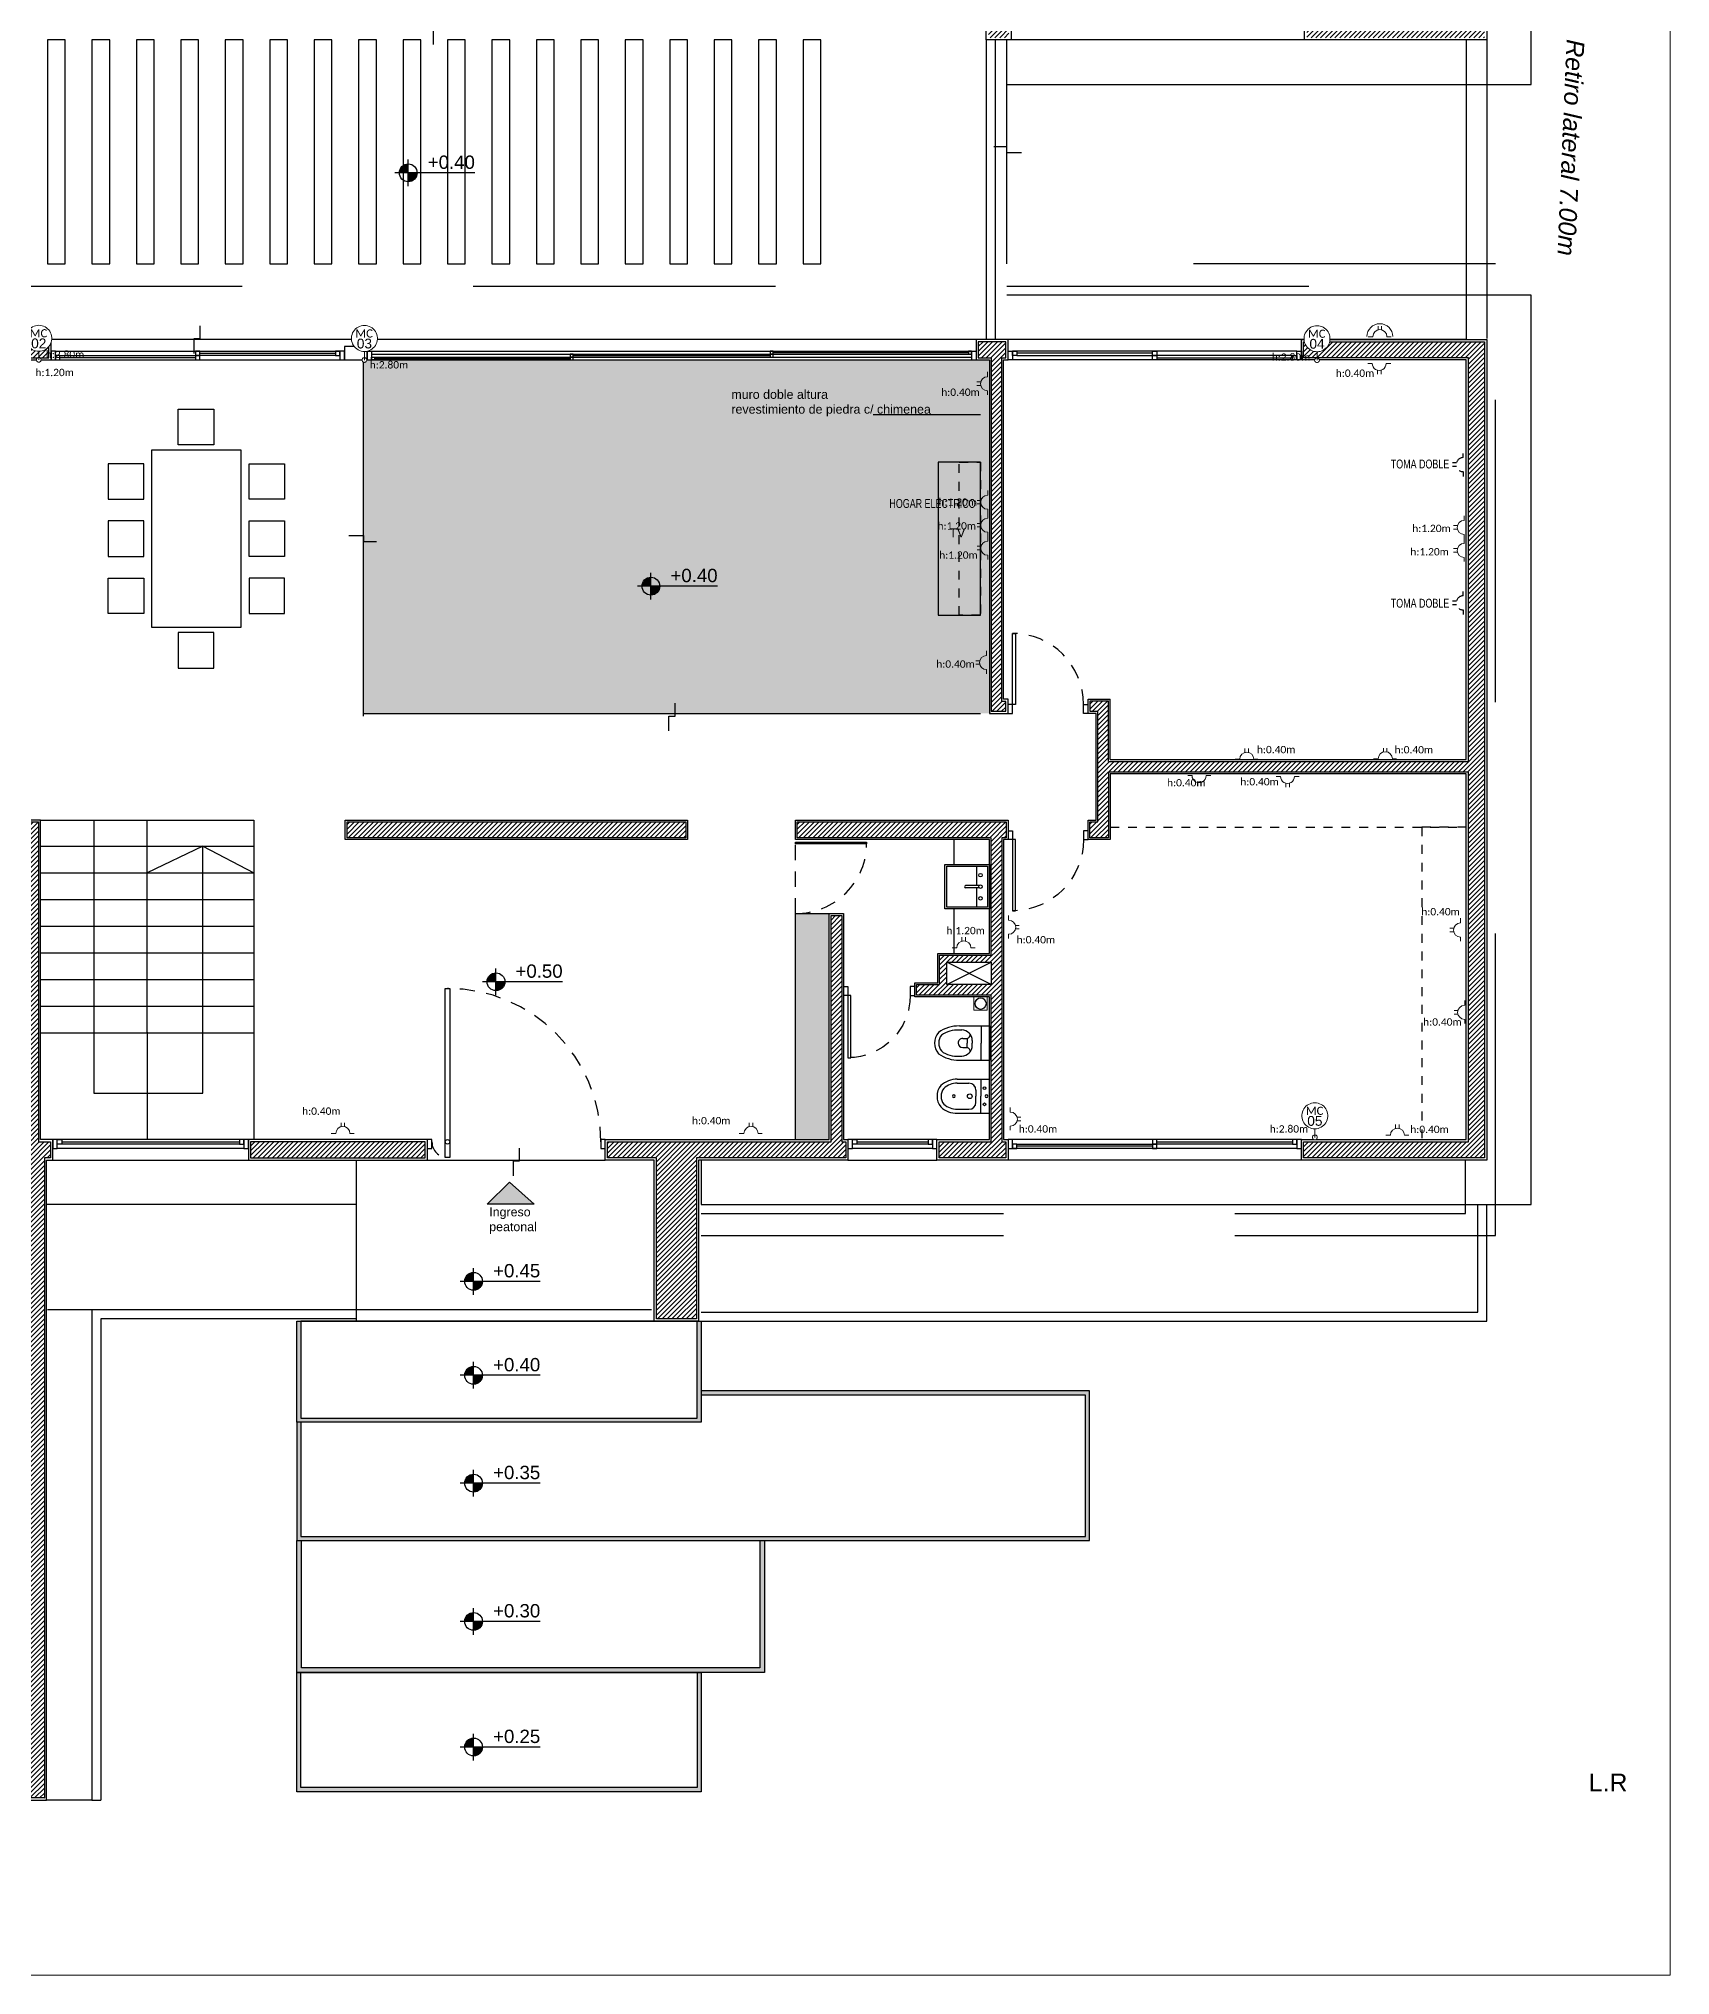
# Model space of a CAD drawing. Header units: millimetres. Extents: x 430 to 1353, y -204 to 152.
# Drawn here: x 439.33 to 457.69, y -9.76 to 12.03 of the extents above; entities that cross this region are included whole.
import ezdxf
from ezdxf.enums import TextEntityAlignment as Align

# ---------------------------------------------------------------- set-up
doc = ezdxf.new("R2010")
doc.units = ezdxf.units.MM
doc.linetypes.add('DASHED', pattern=[0.3, 0.17, -0.13])
doc.linetypes.add('HIDDENX3', pattern=[0.15, 0.1, -0.05])
doc.layers.get('0').update_dxf_attribs({"color": 250})
for name, color, linetype in [('A Eq. Fijo', 252, 'Continuous'), ('AN - Designacion Corte 1-50', 252, 'Continuous'), ('AN - Designacion Nivel 1-50', 252, 'Continuous'), ('AN - Texto 1-125', 252, 'Continuous'), ('AN - Texto 1-50', 252, 'Continuous'), ('AR - Carpinteria', 252, 'Continuous'), ('AR - Equipamiento Fijo', 252, 'Continuous'), ('AR - Ht', 252, 'Continuous'), ('AR - Proyeccion', 252, 'DASHED'), ('AR - Vista 05', 252, 'Continuous'), ('AR - Vista 1', 252, 'Continuous'), ('AR - Vista 2', 252, 'Continuous'), ('AR - Vista 3', 252, 'Continuous'), ('AR - Vista 4', 252, 'Continuous'), ('AR-VISTA-1', 252, 'Continuous'), ('AR_Vista 1', 252, 'Continuous'), ('ER-AA', 252, 'HIDDENX3'), ('H_SUELOS 2', 252, 'Continuous')]:
    doc.layers.add(name, color=color, linetype=linetype)
for name, color, linetype, lineweight in [('A-H6', 252, 'Continuous', 0), ('ND-Cotas', 252, 'Continuous', 9), ('ND-GLOBAL_Notas', 252, 'Continuous', 9), ('ND-TUE_Boca', 5, 'Continuous', 9), ('ND-TUG_Boca', 160, 'Continuous', 9), ('vista', 252, 'Continuous', 15)]:
    doc.layers.add(name, color=color, linetype=linetype, lineweight=lineweight)
doc.styles.add('50-TXT', font='GOTHIC.TTF', dxfattribs={"width": 0.75, "height": 0.1})
doc.styles.add('IMPLANTACION', font='arial.ttf', dxfattribs={"height": 0.3})
doc.styles.add('MtXpl_Calibri', font='calibri.ttf')
doc.styles.get("Standard").update_dxf_attribs({"font": 'arial.ttf'})
doc.styles.add('Texto 1 50', font='arial.ttf', dxfattribs={"height": 0.1})
doc.styles.add('Texto Simbolos 1 50', font='arial.ttf', dxfattribs={"height": 0.15})

# ---------------------------------------------------------------- blocks, each defined once
blk = doc.blocks.new('Extracttor_de_aire')
for p, q in [((0, 0), (0, 0.15)), ((0, 0.15), (0.15, 0.15)), ((0.15, 0), (0, 0)), ((0.15, 0), (0.15, 0.15))]:
    blk.add_line(p, q)
for radius in [0.0649, 0.0607]:
    blk.add_circle((0.075, 0.075), radius)
blk = doc.blocks.new('Motor_cortinero')
blk.add_wipeout([(689.072, 30.448), (689.047, 30.446), (689.023, 30.442), (689, 30.434), (688.977, 30.424), (688.956, 30.41), (688.937, 30.395), (688.921, 30.377), (688.906, 30.357), (688.894, 30.335), (688.885, 30.312), (688.879, 30.288), (688.876, 30.264), (688.876, 30.239), (688.879, 30.215), (688.885, 30.191), (688.894, 30.168), (688.906, 30.146), (688.921, 30.126), (688.937, 30.108), (688.956, 30.093), (688.977, 30.079), (689, 30.069), (689.023, 30.061), (689.047, 30.057), (689.072, 30.055), (689.097, 30.057), (689.121, 30.061), (689.144, 30.069), (689.167, 30.079), (689.187, 30.093), (689.206, 30.108), (689.223, 30.126), (689.238, 30.146), (689.25, 30.168), (689.259, 30.191), (689.265, 30.215), (689.268, 30.239), (689.268, 30.264), (689.265, 30.288), (689.259, 30.312), (689.25, 30.335), (689.238, 30.357), (689.223, 30.377), (689.206, 30.395), (689.187, 30.41), (689.167, 30.424), (689.144, 30.434), (689.121, 30.442), (689.097, 30.446)])
at = {"style": 'MtXpl_Calibri'}
blk.add_text('MC', height=0.1226, rotation=0.0046, dxfattribs=at).set_placement((688.935, 30.266))
blk.add_wipeout([(689.072, 29.962), (689.063, 29.961), (689.055, 29.958), (689.048, 29.953), (689.042, 29.947), (689.038, 29.939), (689.036, 29.931), (689.036, 29.922), (689.038, 29.914), (689.042, 29.906), (689.048, 29.899), (689.055, 29.895), (689.063, 29.891), (689.072, 29.89), (689.081, 29.891), (689.089, 29.895), (689.096, 29.899), (689.101, 29.906), (689.105, 29.914), (689.108, 29.922), (689.108, 29.931), (689.105, 29.939), (689.101, 29.947), (689.096, 29.953), (689.089, 29.958), (689.081, 29.961)])
h = blk.add_hatch()
h.set_pattern_fill('ANGLE', color=256)
h.set_pattern_definition([(0, (0, -0.042), (0, 6.985), [5.08, -1.905]), (90, (0, -0.042), (-6.985, 4e-16), [5.08, -1.905])])
h.paths.add_polyline_path([(689.036, 29.926, 1), (689.108, 29.926, 1)])
blk.add_line((689.072, 30.055), (689.072, 29.926))
for points in [[(689.072, 30.448), (689.047, 30.446), (689.023, 30.442), (689, 30.434), (688.977, 30.424), (688.956, 30.41), (688.937, 30.395), (688.921, 30.377), (688.906, 30.357), (688.894, 30.335), (688.885, 30.312), (688.879, 30.288), (688.876, 30.264), (688.876, 30.239), (688.879, 30.215), (688.885, 30.191), (688.894, 30.168), (688.906, 30.146), (688.921, 30.126), (688.937, 30.108), (688.956, 30.093), (688.977, 30.079), (689, 30.069), (689.023, 30.061), (689.047, 30.057), (689.072, 30.055), (689.097, 30.057), (689.121, 30.061), (689.144, 30.069), (689.167, 30.079), (689.187, 30.093), (689.206, 30.108), (689.223, 30.126), (689.238, 30.146), (689.25, 30.168), (689.259, 30.191), (689.265, 30.215), (689.268, 30.239), (689.268, 30.264), (689.265, 30.288), (689.259, 30.312), (689.25, 30.335), (689.238, 30.357), (689.223, 30.377), (689.206, 30.395), (689.187, 30.41), (689.167, 30.424), (689.144, 30.434), (689.121, 30.442), (689.097, 30.446)], [(689.072, 29.962), (689.063, 29.961), (689.055, 29.958), (689.048, 29.953), (689.042, 29.947), (689.038, 29.939), (689.036, 29.931), (689.036, 29.922), (689.038, 29.914), (689.042, 29.906), (689.048, 29.899), (689.055, 29.895), (689.063, 29.891), (689.072, 29.89), (689.081, 29.891), (689.089, 29.895), (689.096, 29.899), (689.101, 29.906), (689.105, 29.914), (689.108, 29.922), (689.108, 29.931), (689.105, 29.939), (689.101, 29.947), (689.096, 29.953), (689.089, 29.958), (689.081, 29.961)]]:
    blk.add_lwpolyline(points, close=True)
blk = doc.blocks.new('Motor cortinero numerado')
at = {"xscale": 0.744428715064112, "yscale": 0.744428715064112, "zscale": 0.744428715064112}
blk.add_blockref('Motor_cortinero', (-512.965, -22.278), dxfattribs=at)
at = {"style": 'IMPLANTACION'}
blk.add_attdef('NU', text='', height=0.11, dxfattribs=at).set_placement((0, 0.185), align=Align.MIDDLE)
blk = doc.blocks.new('Toma_doble')
for p, q in [((-0.079, 0.03), (-0.132, 0.03)), ((-0.021, 0.107), (-0.021, 0.15)), ((0.019, 0.107), (0.019, 0.15)), ((0.079, 0.03), (0.126, 0.03))]:
    blk.add_line(p, q)
blk.add_arc((0, 0.03), 0.0794, 360, 180)
blk = doc.blocks.new('Designacion Nivel Planta 1 50')
h = blk.add_hatch(color=256)
h.dxf.hatch_style = 1
h.paths.add_polyline_path([(0, 0.1, 0.414214), (-0.1, 0), (0, 0)])
h.paths.add_polyline_path([(0.1, 0), (0, 0), (0, -0.1, 0.414214)])
for p, q in [((0.75, 0), (-0.15, 0)), ((0, -0.15), (0, 0.15))]:
    blk.add_line(p, q)
blk.add_circle((0, 0), 0.1)
at = {"style": 'Texto Simbolos 1 50'}
blk.add_attdef('NIVEL', text='', height=0.15, dxfattribs=at).set_placement((0.75, 0), align=Align.BOTTOM_RIGHT)
blk = doc.blocks.new('INOD3-VS')
for p, q in [((-0.19, 0), (0.19, 0)), ((-0.19, -0.334), (-0.19, 0)), ((0.19, -0.334), (0.19, 0)), ((-0.19, -0.09), (0, -0.09)), ((-0.028, -0.19), (0, -0.19)), ((0.19, -0.09), (0, -0.09)), ((0.028, -0.19), (0, -0.19)), ((-0.145, -0.334), (-0.145, -0.307)), ((-0.05, -0.297), (-0.05, -0.247)), ((-0.05, -0.247), (0, -0.247)), ((0.05, -0.247), (0, -0.247)), ((0.05, -0.297), (0.05, -0.247)), ((0.145, -0.334), (0.145, -0.307))]:
    blk.add_line(p, q)
for centre, radius, start, end in [((-0.028, -0.307), 0.117, 90, 180), ((-0.095, -0.259), 0.0464, 14.8851, 92.9268), ((0.028, -0.307), 0.117, 0, 90), ((0.095, -0.259), 0.0464, 87.0732, 165.1149), ((0.195, -0.344), 0.385, 178.5208, 215.4085), ((0.198, -0.345), 0.343, 178.2465, 213.5506), ((0, -0.297), 0.05, 180, 270), ((0, -0.297), 0.05, 270, 0), ((-0.127, -0.365), 0.274, 321.8101, 6.3928), ((-0.192, -0.345), 0.383, 324.4734, 1.5973), ((0, -0.419), 0.19, 231.2469, 270), ((0, -0.419), 0.145, 232.619, 270), ((0, -0.419), 0.145, 270, 307.381), ((0, -0.419), 0.19, 270, 308.7531)]:
    blk.add_arc(centre, radius, start, end)
blk = doc.blocks.new('BIDE2-VS')
for p, q in [((-0.19, 0), (0.19, 0)), ((-0.19, -0.354), (-0.19, 0)), ((0.19, -0.354), (0.19, 0)), ((-0.19, -0.09), (0, -0.09)), ((-0.067, -0.146), (0, -0.146)), ((0.19, -0.09), (0, -0.09)), ((0.067, -0.146), (0, -0.146)), ((-0.145, -0.354), (-0.145, -0.224)), ((-0.145, -0.354), (-0.145, -0.327)), ((0.145, -0.354), (0.145, -0.224))]:
    blk.add_line(p, q)
for centre, radius in [((-0.09, -0.052), 0.015), ((0, -0.215), 0.026), ((0.09, -0.052), 0.015)]:
    blk.add_circle(centre, radius)
for centre, radius, start, end in [((-0.067, -0.224), 0.0781, 90, 180), ((0, -0.03), 0.015, 90, 270), ((0, -0.03), 0.015, 270, 90), ((0.067, -0.224), 0.0781, 0, 90), ((0.084, -0.354), 0.274, 180, 222.2256), ((0.084, -0.354), 0.229, 180, 221.3159), ((0, -0.393), 0.015, 90, 270), ((0, -0.393), 0.015, 270, 90), ((-0.084, -0.354), 0.229, 318.6841, 0), ((-0.084, -0.354), 0.274, 317.7744, 0), ((0, -0.39), 0.19, 231.2469, 270), ((0, -0.39), 0.145, 232.619, 270), ((0, -0.39), 0.145, 270, 307.381), ((0, -0.39), 0.19, 270, 308.7531)]:
    blk.add_arc(centre, radius, start, end)
blk = doc.blocks.new('*U491')
blk.add_lwpolyline([(0.05, 0.1), (0.05, 0.9), (0.083, 0.9), (0.083, 0.1)], close=True)
for points in [[(0, 0), (0.05, 0), (0.05, 0.1), (0, 0.1)], [(0.9, 0), (0.85, 0), (0.85, 0.1), (0.9, 0.1)]]:
    blk.add_lwpolyline(points)
at = {"color": 8, "linetype": 'DASHED'}
blk.add_arc((0.05, 0.1), 0.8, 360, 90, dxfattribs=at)
blk = doc.blocks.new('*U492')
blk.add_lwpolyline([(0.05, 0.1), (0.05, 0.8), (0.083, 0.8), (0.083, 0.1)], close=True)
for points in [[(0, 0), (0.05, 0), (0.05, 0.1), (0, 0.1)], [(0.8, 0), (0.75, 0), (0.75, 0.1), (0.8, 0.1)]]:
    blk.add_lwpolyline(points)
at = {"color": 8, "linetype": 'DASHED'}
blk.add_arc((0.05, 0.1), 0.7, 360, 90, dxfattribs=at)
blk = doc.blocks.new('*U61')
at = {"layer": 'AR - Carpinteria'}
for p, q in [((0.05, 0.1), (0, 0.1)), ((0, 0), (0.05, 0)), ((0.05, 0), (0.05, 0.1)), ((1.95, 0.1), (1.95, 0)), ((2, 0.1), (1.95, 0.1)), ((1.95, 0), (2, 0))]:
    blk.add_line(p, q, dxfattribs=at)
blk.add_lwpolyline([(0.2, -0.1), (0.2, 1.8), (0.25, 1.8), (0.25, -0.1)], close=True, dxfattribs=at)
blk.add_circle((0.225, 0.075), 0.025, dxfattribs=at)
at = {"layer": 'AR - Carpinteria', "color": 252, "linetype": 'DASHED'}
for radius, start, end in [(1.726, 0, 90), (0.175, 180, 270)]:
    blk.add_arc((0.225, 0.075), radius, start, end, dxfattribs=at)
blk = doc.blocks.new('*U494')
at = {"color": 8}
for p, q in [((1.625, 0.025), (0.1, 0.025)), ((1.675, 0.075), (3.2, 0.075))]:
    blk.add_line(p, q, dxfattribs=at)
at = {"layer": 'AR - Carpinteria'}
for p, q in [((0.05, 0.1), (3.25, 0.1)), ((0.05, 0), (3.25, 0)), ((0.1, 0.05), (1.625, 0.05)), ((3.2, 0.05), (1.675, 0.05))]:
    blk.add_line(p, q, dxfattribs=at)
for points in [[(0, 0), (0.05, 0), (0.05, 0.1), (0, 0.1)], [(0.05, 0), (0.1, 0), (0.1, 0.05), (0.05, 0.05)], [(1.675, 0.1), (1.625, 0.1), (1.625, 0.05), (1.675, 0.05)], [(1.625, 0), (1.675, 0), (1.675, 0.05), (1.625, 0.05)], [(3.25, 0.1), (3.2, 0.1), (3.2, 0.05), (3.25, 0.05)], [(3.25, 0), (3.3, 0), (3.3, 0.1), (3.25, 0.1)]]:
    blk.add_lwpolyline(points, close=True, dxfattribs=at)
blk = doc.blocks.new('*U98')
for p, q in [((0, 0.1), (6.85, 0.1)), ((0, 0.1), (0, 0)), ((0, 0), (6.85, 0)), ((0.05, 0.1), (0.05, 0)), ((0.05, 0.067), (6.8, 0.067)), ((0.05, 0.033), (6.8, 0.033)), ((6.8, 0.1), (6.8, 0)), ((6.85, 0.1), (6.85, 0))]:
    blk.add_line(p, q)
at = {"color": 8}
for p, q in [((0.083, 0.017), (2.283, 0.017)), ((2.317, 0.05), (4.533, 0.05)), ((4.567, 0.083), (6.767, 0.083))]:
    blk.add_line(p, q, dxfattribs=at)
for points in [[(0.083, 0), (0.05, 0), (0.05, 0.033), (0.083, 0.033)], [(2.283, 0.033), (2.317, 0.033), (2.317, 0.067), (2.283, 0.067)], [(2.283, 0), (2.317, 0), (2.317, 0.033), (2.283, 0.033)], [(4.533, 0.067), (4.567, 0.067), (4.567, 0.1), (4.533, 0.1)], [(4.533, 0.033), (4.567, 0.033), (4.567, 0.067), (4.533, 0.067)], [(6.767, 0.067), (6.8, 0.067), (6.8, 0.1), (6.767, 0.1)]]:
    blk.add_lwpolyline(points, close=True)
blk = doc.blocks.new('*U294')
at = {"color": 8}
blk.add_line((2.1, 0.025), (0.1, 0.025), dxfattribs=at)
at = {"layer": 'AR - Carpinteria'}
for p, q in [((0.05, 0.1), (2.15, 0.1)), ((0.05, 0), (2.15, 0)), ((0.1, 0.05), (2.1, 0.05))]:
    blk.add_line(p, q, dxfattribs=at)
for points in [[(0, 0), (0.05, 0), (0.05, 0.1), (0, 0.1)], [(0.05, 0), (0.1, 0), (0.1, 0.05), (0.05, 0.05)], [(2.15, 0), (2.1, 0), (2.1, 0.05), (2.15, 0.05)], [(2.15, 0), (2.2, 0), (2.2, 0.1), (2.15, 0.1)]]:
    blk.add_lwpolyline(points, close=True, dxfattribs=at)
blk = doc.blocks.new('*U496')
at = {"color": 8}
blk.add_line((0.9, 0.025), (0.1, 0.025), dxfattribs=at)
at = {"layer": 'AR - Carpinteria'}
for p, q in [((0.05, 0.1), (0.95, 0.1)), ((0.05, 0), (0.95, 0)), ((0.1, 0.05), (0.9, 0.05))]:
    blk.add_line(p, q, dxfattribs=at)
for points in [[(0, 0), (0.05, 0), (0.05, 0.1), (0, 0.1)], [(0.05, 0), (0.1, 0), (0.1, 0.05), (0.05, 0.05)], [(0.95, 0), (0.9, 0), (0.9, 0.05), (0.95, 0.05)], [(0.95, 0), (1, 0), (1, 0.1), (0.95, 0.1)]]:
    blk.add_lwpolyline(points, close=True, dxfattribs=at)
blk = doc.blocks.new('PLANTA BAJA')
at = {"layer": 'AR - Ht', "true_color": 0x383838, "transparency": 33554610}
h = blk.add_hatch(dxfattribs=at)
h.set_pattern_fill('ANSI31', color=250, scale=0.012)
h.set_pattern_definition([(45, (-605.2518, -51.777135), (-0.0269407684, 0.0269407684), [])])
h.paths.add_polyline_path([(23.605, 24.735), (23.425, 24.735), (23.425, 24.69), (22.52, 24.69), (22.52, 24.63), (22.759, 24.63), (22.759, 24.58), (22.52, 24.58), (22.52, 24.52), (23.425, 24.52), (23.425, 24.45), (23.605, 24.45)])
h.paths.add_polyline_path([(18.205, 30.805), (18.025, 30.805), (18.025, 30.625), (18.205, 30.625)])
h.paths.add_polyline_path([(0.205, 16.225), (1.215, 16.225), (1.215, 16.405), (0.025, 16.405), (0.025, 10.52), (0.205, 10.52), (0.205, 11.89), (0.205, 13.002), (1.197, 13.002), (1.197, 13.068), (0.517, 13.068), (0.517, 13.118), (1.197, 13.118), (1.197, 13.182), (0.205, 13.182), (0.205, 14.957), (0.82, 14.957), (0.82, 15.077), (0.205, 15.077)])
h.paths.add_polyline_path([(4.45, 16.405), (2.165, 16.405), (2.165, 16.225), (3.625, 16.225), (3.625, 13.182), (2.638, 13.182), (2.638, 13.118), (3.318, 13.118), (3.318, 13.068), (2.638, 13.068), (2.638, 13.002), (3.625, 13.002), (3.625, 12.015), (3.805, 12.015), (3.805, 16.225), (4.45, 16.225)])
h.paths.add_polyline_path([(7.455, 16.405), (5.5, 16.405), (5.5, 16.225), (7.455, 16.225)])
h.paths.add_polyline_path([(7.34, 11.005), (3.805, 11.005), (3.805, 11.075), (3.625, 11.075), (3.625, 10.825), (4.155, 10.825), (4.155, 8.47), (3.625, 8.47), (3.625, 8.35), (4.275, 8.35), (4.275, 10.825), (7.22, 10.825), (7.22, 7.405), (7.225, 7.405), (7.225, 0.025), (7.405, 0.025), (7.405, 7.225), (7.475, 7.225), (7.475, 7.405), (7.34, 7.405)])
h.paths.add_polyline_path([(3.805, 7.405), (2.615, 7.405), (2.615, 7.815), (2.495, 7.815), (2.495, 7.405), (0.205, 7.405), (0.205, 7.96), (0.025, 7.96), (0.025, 0.025), (0.205, 0.025), (0.205, 7.225), (3.805, 7.225)])
h.paths.add_polyline_path([(11.69, 7.405), (9.89, 7.405), (9.725, 7.405), (9.725, 7.225), (11.69, 7.225)])
h.paths.add_polyline_path([(14.62, 11.005), (10.81, 11.005), (10.81, 10.825), (14.62, 10.825)])
h.paths.add_polyline_path([(18.225, 11.005), (15.875, 11.005), (15.875, 10.825), (18.055, 10.825), (18.055, 9.505), (17.475, 9.505), (17.475, 9.175), (17.215, 9.175), (17.215, 9.055), (18.055, 9.055), (18.055, 7.405), (17.47, 7.405), (17.47, 7.225), (18.035, 7.225), (18.195, 7.225), (18.22, 7.225), (18.22, 7.405), (18.175, 7.405), (18.175, 10.825), (18.225, 10.825)])
h.paths.add_polyline_path([(18.055, 9.425), (18.055, 9.175), (17.555, 9.175), (17.555, 9.425)], flags=16)
h.paths.add_polyline_path([(16.42, 7.405), (16.375, 7.405), (16.375, 9.95), (16.255, 9.95), (16.255, 7.405), (13.74, 7.405), (13.74, 7.225), (14.29, 7.225), (14.29, 5.415), (14.74, 5.415), (14.74, 7.225), (16.395, 7.225), (16.42, 7.225)])
h.paths.add_polyline_path([(23.605, 16.405), (21.57, 16.405), (21.57, 16.225), (23.425, 16.225), (23.425, 11.685), (19.375, 11.685), (19.375, 12.365), (19.255, 12.365), (19.17, 12.365), (19.17, 12.245), (19.255, 12.245), (19.255, 11.005), (19.165, 11.005), (19.165, 10.825), (19.375, 10.825), (19.375, 11.565), (23.425, 11.565), (23.425, 7.405), (21.57, 7.405), (21.57, 7.225), (23.605, 7.225)])
h.paths.add_polyline_path([(18.22, 16.405), (17.91, 16.405), (17.91, 16.225), (18.055, 16.225), (18.055, 12.25), (18.22, 12.25), (18.22, 12.36), (18.175, 12.36), (18.175, 16.225), (18.22, 16.225)])
h.paths.add_polyline_path([(21.77, 23.57), (20.762, 23.57), (20.762, 23.535), (21.362, 23.535), (21.362, 23.435), (20.762, 23.435), (20.762, 23.4), (21.66, 23.4), (21.66, 23.165), (21.77, 23.165)])
h.paths.add_polyline_path([(18.918, 23.535), (19.512, 23.535), (19.512, 23.57), (18.215, 23.57), (18.215, 23.615), (18.025, 23.615), (18.025, 19.825), (18.23, 19.825), (18.255, 19.825), (18.255, 20.005), (18.205, 20.005), (18.205, 23.4), (19.512, 23.4), (19.512, 23.435), (18.918, 23.435)])
h.paths.add_polyline_path([(23.605, 30.805), (23.355, 30.805), (23.355, 30.625), (23.425, 30.625), (23.425, 26.15), (21.66, 26.15), (21.66, 24.52), (21.77, 24.52), (21.77, 26.04), (23.425, 26.04), (23.425, 25.785), (23.605, 25.785)])
h.paths.add_polyline_path([(3.825, 20.005), (2.375, 20.005), (2.375, 20.055), (2.265, 20.055), (2.265, 20.005), (0.205, 20.005), (0.205, 20.055), (0.025, 20.055), (0.025, 19.825), (3.825, 19.825)])
h.paths.add_polyline_path([(5.605, 23.61), (5.425, 23.61), (5.425, 20.005), (5.375, 20.005), (5.375, 19.825), (5.4, 19.825), (5.605, 19.825)])
h.paths.add_polyline_path([(5.605, 30.805), (5.425, 30.805), (5.425, 30.625), (5.605, 30.625)])
h.paths.add_polyline_path([(0.21, 21.41), (0.21, 21.66), (0.36, 21.66), (0.36, 21.41)], flags=16)
h.paths.add_polyline_path([(0.435, 21.66), (2.265, 21.66), (2.265, 20.905), (2.375, 20.905), (2.375, 21.66), (4.055, 21.66), (4.055, 20.96), (4.165, 20.96), (4.165, 21.635), (4.165, 22.685), (4.015, 22.685), (4.015, 21.77), (1.965, 21.77), (1.965, 22.685), (1.815, 22.685), (1.815, 21.77), (0.42, 21.77), (0.205, 21.77), (0.205, 30.625), (0.275, 30.625), (0.275, 30.805), (0.23, 30.805), (0.025, 30.805), (0.025, 21.085), (0.205, 21.085), (0.205, 21.335), (0.435, 21.335)])
h.paths.add_polyline_path([(1.995, 8.74), (1.995, 9.055), (2.445, 9.055), (2.445, 8.74)], flags=16)
h.paths.add_polyline_path([(2.615, 9.035), (2.615, 9.175), (0.205, 9.175), (0.205, 9.47), (0.025, 9.47), (0.025, 9.035), (0.025, 9.01), (0.205, 9.01), (0.205, 9.055), (1.915, 9.055), (1.915, 8.66), (2.615, 8.66)])
h.paths.add_polyline_path([(23.425, 21.935), (23.17, 21.935), (23.17, 22.09), (23.425, 22.09)], flags=16)
h.paths.add_polyline_path([(23.605, 23.4), (23.425, 23.4), (23.425, 23.335), (22.62, 23.335), (22.62, 23.275), (22.859, 23.275), (22.859, 23.225), (22.62, 23.225), (22.62, 23.165), (23.425, 23.165), (23.425, 22.165), (23.095, 22.165), (23.095, 21.935), (21.795, 21.935), (21.66, 21.935), (21.66, 21.865), (21.795, 21.865), (23.425, 21.865), (23.425, 20.005), (21.77, 20.005), (21.77, 21.115), (21.66, 21.115), (21.66, 20.005), (21.605, 20.005), (21.605, 19.825), (21.64, 19.825), (23.605, 19.825)])
at = {"layer": 'AR - Ht', "transparency": 33554559}
h = blk.add_hatch(color=254, dxfattribs=at)
h.dxf.hatch_style = 1
h.paths.add_polyline_path([(10.995, 12.225), (17.935, 12.225), (17.935, 16.2), (10.995, 16.2)])
at = {"layer": 'AR - Ht', "transparency": 33554511}
h = blk.add_hatch(color=12, dxfattribs=at)
h.dxf.hatch_style = 1
h.paths.add_polyline_path([(18.055, 15.97), (18.055, 16.2), (17.935, 16.2), (17.935, 15.97), (17.935, 12.225), (18.055, 12.225)])
at = {"layer": 'H_SUELOS 2', "transparency": 33554585}
h = blk.add_hatch(color=9, dxfattribs=at)
h.dxf.hatch_style = 1
h.paths.add_polyline_path([(14.795, 1.436), (14.75, 1.436), (14.75, 0.141), (10.291, 0.141), (10.291, 1.436), (10.246, 1.436), (10.246, 0.095), (14.795, 0.095)])
h.paths.add_polyline_path([(15.505, 2.92), (15.454, 2.92), (15.454, 1.487), (10.296, 1.487), (10.296, 2.92), (10.246, 2.92), (10.246, 1.436), (15.505, 1.436)])
h.paths.add_polyline_path([(19.163, 4.603), (14.795, 4.603), (14.795, 4.557), (19.117, 4.557), (19.117, 2.965), (10.291, 2.965), (10.291, 4.253), (10.246, 4.253), (10.246, 2.92), (10.296, 2.92), (15.454, 2.92), (15.505, 2.92), (19.163, 2.92)])
h.paths.add_polyline_path([(14.795, 5.39), (14.75, 5.39), (14.75, 4.298), (10.291, 4.298), (10.291, 5.39), (10.246, 5.39), (10.246, 4.253), (14.795, 4.253)])
at = {"layer": 'A Eq. Fijo', "ltscale": 0.5}
blk.add_lwpolyline([(17.935, 15.05), (17.458, 15.05), (17.458, 13.33), (17.935, 13.33)], close=True, dxfattribs=at)
at = {"layer": 'AN - Designacion Corte 1-50'}
blk.add_lwpolyline([(18.398, 18.531), (18.23, 18.531), (18.23, 18.599), (18.087, 18.599)], dxfattribs=at)
at = {"layer": 'AR - Carpinteria'}
for p, q in [((21.58, 19.8), (18.28, 19.8)), ((17.895, 16.43), (7.485, 16.43)), ((21.545, 16.43), (18.24, 16.43)), ((22.99, 16.43), (19.525, 16.43)), ((18.055, 9.175), (17.555, 9.425)), ((17.555, 9.175), (18.055, 9.425)), ((7.5, 7.2), (9.7, 7.2)), ((11.715, 7.2), (13.715, 7.2)), ((16.445, 7.2), (17.445, 7.2)), ((21.545, 7.2), (18.245, 7.2))]:
    blk.add_line(p, q, dxfattribs=at)
blk.add_lwpolyline([(10.78, 16.2), (11.035, 16.2), (11.035, 16.35), (10.78, 16.35)], close=True, dxfattribs=at)
at = {"layer": 'AR - Proyeccion', "color": 8}
blk.add_line((15.855, 9.975), (15.855, 10.775), dxfattribs=at)
at = {"layer": 'AR - Proyeccion', "ltscale": 20}
blk.add_line((14.235, 5.515), (7.44, 5.515), dxfattribs=at)
for points in [[(7.44, 19.8), (7.44, 17.28), (7.64, 17.28), (7.64, 19.8), (7.44, 19.8)], [(7.94, 19.8), (7.94, 17.28), (8.14, 17.28), (8.14, 19.8), (7.94, 19.8)], [(8.44, 19.8), (8.44, 17.28), (8.64, 17.28), (8.64, 19.8), (8.44, 19.8)], [(8.94, 19.8), (8.94, 17.28), (9.14, 17.28), (9.14, 19.8), (8.94, 19.8)], [(9.44, 19.8), (9.44, 17.28), (9.64, 17.28), (9.64, 19.8), (9.44, 19.8)], [(9.94, 19.8), (9.94, 17.28), (10.14, 17.28), (10.14, 19.8), (9.94, 19.8)], [(10.44, 19.8), (10.44, 17.28), (10.64, 17.28), (10.64, 19.8), (10.44, 19.8)], [(10.94, 19.8), (10.94, 17.28), (11.14, 17.28), (11.14, 19.8), (10.94, 19.8)], [(11.44, 19.8), (11.44, 17.28), (11.64, 17.28), (11.64, 19.8), (11.44, 19.8)], [(11.94, 19.8), (11.94, 17.28), (12.14, 17.28), (12.14, 19.8), (11.94, 19.8)], [(12.44, 19.8), (12.44, 17.28), (12.64, 17.28), (12.64, 19.8), (12.44, 19.8)], [(12.94, 19.8), (12.94, 17.28), (13.14, 17.28), (13.14, 19.8), (12.94, 19.8)], [(13.44, 19.8), (13.44, 17.28), (13.64, 17.28), (13.64, 19.8), (13.44, 19.8)], [(13.94, 19.8), (13.94, 17.28), (14.14, 17.28), (14.14, 19.8), (13.94, 19.8)], [(14.44, 19.8), (14.44, 17.28), (14.64, 17.28), (14.64, 19.8), (14.44, 19.8)], [(14.795, 6.35), (23.73, 6.35), (23.73, 17.28), (18.23, 17.28), (18.23, 19.8)], [(14.94, 19.8), (14.94, 17.28), (15.14, 17.28), (15.14, 19.8), (14.94, 19.8)], [(15.44, 19.8), (15.44, 17.28), (15.64, 17.28), (15.64, 19.8), (15.44, 19.8)], [(15.94, 19.8), (15.94, 17.28), (16.14, 17.28), (16.14, 19.8), (15.94, 19.8)], [(14.795, 6.6), (23.39, 6.6), (23.39, 7.2)]]:
    blk.add_lwpolyline(points, dxfattribs=at)
blk.add_lwpolyline([(0.23, 17.03), (23.4, 17.03), (23.4, 16.43), (0.23, 16.43)], close=True, dxfattribs=at)
at = {"layer": 'AR - Proyeccion', "color": 8}
blk.add_arc((15.864, 10.766), 0.791, 269.3481, 0.6519, dxfattribs=at)
at = {"layer": 'AR - Vista 05'}
for p, q in [((18, 19.8), (18, 23.64)), ((18.28, 20.03), (18.28, 19.8)), ((18.23, 19.8), (18, 19.8)), ((18.28, 19.8), (18.23, 19.8)), ((21.545, 16.2), (21.545, 16.43)), ((21.545, 16.43), (23.63, 16.43)), ((23.63, 16.43), (23.63, 7.2)), ((23.4, 16.2), (21.545, 16.2)), ((23.4, 11.705), (23.4, 16.2)), ((19.145, 12.225), (19.145, 12.385)), ((19.145, 12.385), (19.395, 12.385)), ((19.235, 12.225), (19.145, 12.225)), ((19.235, 11.025), (19.235, 12.225)), ((19.395, 11.705), (19.395, 12.385)), ((19.395, 11.705), (23.4, 11.705)), ((23.4, 11.545), (19.395, 11.545)), ((19.395, 11.545), (19.395, 10.805)), ((23.4, 7.43), (23.4, 11.545)), ((19.145, 10.805), (19.145, 11.025)), ((19.145, 11.025), (19.235, 11.025)), ((17.635, 10.805), (17.635, 10.525)), ((19.395, 10.805), (19.145, 10.805)), ((17.895, 10.287), (17.895, 10.505)), ((17.92, 10.287), (17.768, 10.287)), ((17.92, 10.263), (17.768, 10.263)), ((17.895, 10.045), (17.895, 10.263)), ((17.635, 10.025), (17.635, 9.525)), ((21.545, 7.2), (21.545, 7.43)), ((21.545, 7.43), (23.4, 7.43)), ((23.63, 7.2), (21.545, 7.2))]:
    blk.add_line(p, q, dxfattribs=at)
for points in [[(23.63, 23.425), (23.63, 19.8), (21.64, 19.8), (21.58, 19.8), (21.58, 20.03)], [(18.245, 12.225), (18.245, 12.385), (18.195, 12.385), (18.195, 16.2), (18.245, 16.2), (18.245, 16.43), (17.885, 16.43), (17.885, 16.2), (18.035, 16.2), (18.035, 12.225), (18.245, 12.225)], [(10.79, 11.025), (14.64, 11.025), (14.64, 10.805), (10.79, 10.805), (10.79, 11.025)], [(15.855, 10.775), (16.655, 10.775), (16.655, 10.757), (15.855, 10.757), (15.855, 10.775)], [(15.855, 7.43), (15.855, 9.975), (16.235, 9.975)]]:
    blk.add_lwpolyline(points, dxfattribs=at)
for points in [[(7.48, 16.2), (7.48, 16.43), (5.475, 16.43), (5.475, 16.2)], [(7.43, 7.2), (7.5, 7.2), (7.5, 7.43), (7.36, 7.43), (7.36, 11.025), (3.825, 11.025), (3.825, 11.095), (3.605, 11.095), (3.605, 10.805), (4.135, 10.805), (4.135, 8.49), (3.605, 8.49), (3.605, 8.33), (4.295, 8.33), (4.295, 10.805), (7.2, 10.805), (7.2, 0), (7.43, 0)], [(17.445, 7.43), (18.035, 7.43), (18.035, 9.035), (17.195, 9.035), (17.195, 9.195), (17.455, 9.195), (17.455, 9.525), (18.035, 9.525), (18.035, 10.805), (15.855, 10.805), (15.855, 11.025), (18.245, 11.025), (18.245, 10.805), (18.195, 10.805), (18.195, 7.43), (18.245, 7.43), (18.245, 7.2), (18.195, 7.2), (18.035, 7.2), (17.445, 7.2)], [(17.535, 10.525), (18.035, 10.525), (18.035, 10.025), (17.535, 10.025)], [(17.555, 10.505), (18.015, 10.505), (18.015, 10.045), (17.555, 10.045)], [(16.235, 9.975), (16.395, 9.975), (16.395, 7.43), (16.445, 7.43), (16.445, 7.2), (16.395, 7.2), (14.765, 7.2), (14.765, 5.39), (14.265, 5.39), (14.265, 7.2), (13.715, 7.2), (13.715, 7.43), (16.235, 7.43)], [(9.7, 7.43), (9.7, 7.2), (11.715, 7.2), (11.715, 7.43), (9.89, 7.43)]]:
    blk.add_lwpolyline(points, close=True, dxfattribs=at)
for centre in [(17.935, 10.405), (17.935, 10.275), (17.935, 10.145)]:
    blk.add_circle(centre, 0.0196, dxfattribs=at)
blk.add_arc((17.769, 10.275), 0.0121, 95.5464, 264.4536, dxfattribs=at)
at = {"layer": 'AR - Vista 1'}
for p, q in [((10.995, 12.195), (10.995, 16.2)), ((10.995, 12.225), (17.935, 12.225)), ((10.915, 5.515), (10.915, 7.19)), ((10.915, 5.39), (10.915, 5.515)), ((7.94, 0), (7.43, 0)), ((7.94, 0), (8.04, 0))]:
    blk.add_line(p, q, dxfattribs=at)
for points in [[(18.23, 19.3), (24.13, 19.3), (24.13, 30.83), (24.13, 31.33), (18, 31.33), (18, 30.83)], [(14.795, 7.2), (14.795, 6.7), (23.63, 6.7), (24.13, 6.7), (24.13, 16.43), (24.13, 16.93), (18.23, 16.93)], [(14.795, 5.39), (23.63, 5.39), (23.63, 6.7)], [(14.795, 5.49), (23.53, 5.49), (23.53, 6.7)], [(10.915, 5.515), (7.94, 5.515), (7.94, 0)], [(10.915, 5.415), (8.04, 5.415), (8.04, 0)], [(10.246, 4.253), (10.246, 2.92), (19.163, 2.92), (19.163, 4.603), (14.795, 4.603)], [(10.291, 4.253), (10.291, 2.965), (19.117, 2.965), (19.117, 4.557), (14.795, 4.557)]]:
    blk.add_lwpolyline(points, dxfattribs=at)
for points in [[(14.795, 4.253), (10.246, 4.253), (10.246, 5.39), (14.795, 5.39)], [(10.291, 4.298), (14.75, 4.298), (14.75, 5.39), (10.291, 5.39)], [(15.505, 1.436), (10.246, 1.436), (10.246, 2.92), (15.505, 2.92)], [(15.454, 1.487), (10.296, 1.487), (10.296, 2.92), (15.454, 2.92)], [(10.246, 1.436), (14.795, 1.436), (14.795, 0.095), (10.246, 0.095)], [(14.75, 0.141), (10.291, 0.141), (10.291, 1.436), (14.75, 1.436)]]:
    blk.add_lwpolyline(points, close=True, dxfattribs=at)
at = {"layer": 'AR - Vista 2'}
for points in [[(18, 19.8), (18, 16.43)], [(18.1, 19.8), (18.1, 16.43)], [(23.4, 19.8), (23.4, 16.43)], [(23.63, 19.8), (23.63, 16.44)]]:
    blk.add_lwpolyline(points, dxfattribs=at)
at = {"layer": 'AR - Vista 4'}
for p, q in [((21.57, 16.225), (21.57, 16.405)), ((21.57, 16.405), (23.605, 16.405)), ((23.605, 16.405), (23.605, 7.225)), ((23.425, 16.225), (21.57, 16.225)), ((23.425, 11.685), (23.425, 16.225)), ((19.17, 12.245), (19.17, 12.365)), ((19.17, 12.365), (19.375, 12.365)), ((19.255, 12.245), (19.17, 12.245)), ((19.255, 11.005), (19.255, 12.245)), ((19.375, 11.685), (19.375, 12.365)), ((19.375, 11.685), (23.425, 11.685)), ((23.425, 11.565), (19.375, 11.565)), ((19.375, 11.565), (19.375, 10.825)), ((23.425, 7.405), (23.425, 11.565)), ((19.165, 10.825), (19.165, 11.005)), ((19.165, 11.005), (19.255, 11.005)), ((19.375, 10.825), (19.165, 10.825)), ((21.57, 7.225), (21.57, 7.405)), ((21.57, 7.405), (23.425, 7.405)), ((23.605, 7.225), (21.57, 7.225))]:
    blk.add_line(p, q, dxfattribs=at)
for points in [[(7.455, 16.225), (7.455, 16.405), (5.5, 16.405), (5.5, 16.225)], [(18.22, 12.25), (18.22, 12.36), (18.175, 12.36), (18.175, 16.225), (18.22, 16.225), (18.22, 16.405), (17.91, 16.405), (17.91, 16.225), (18.055, 16.225), (18.055, 12.25)], [(7.22, 10.825), (4.275, 10.825), (4.275, 8.35), (3.625, 8.35), (3.625, 8.47), (4.155, 8.47), (4.155, 10.825), (3.625, 10.825), (3.625, 11.075), (3.805, 11.075), (3.805, 11.005), (7.34, 11.005), (7.34, 7.405), (7.475, 7.405), (7.475, 7.225), (7.405, 7.225), (7.405, 0.025), (7.225, 0.025), (7.225, 7.405), (7.22, 7.405)], [(10.81, 11.005), (14.62, 11.005), (14.62, 10.825), (10.81, 10.825)], [(17.47, 7.405), (18.055, 7.405), (18.055, 9.055), (17.215, 9.055), (17.215, 9.175), (17.475, 9.175), (17.475, 9.505), (18.055, 9.505), (18.055, 10.825), (15.875, 10.825), (15.875, 11.005), (18.225, 11.005), (18.225, 10.825), (18.175, 10.825), (18.175, 7.405), (18.22, 7.405), (18.22, 7.225), (18.195, 7.225), (18.035, 7.225), (17.47, 7.225)], [(16.255, 9.95), (16.375, 9.95), (16.375, 7.405), (16.42, 7.405), (16.42, 7.225), (16.395, 7.225), (14.74, 7.225), (14.74, 5.415), (14.29, 5.415), (14.29, 7.225), (13.74, 7.225), (13.74, 7.405), (16.255, 7.405)], [(18.055, 9.425), (18.055, 9.175), (17.555, 9.175), (17.555, 9.425)], [(9.725, 7.405), (9.725, 7.225), (11.69, 7.225), (11.69, 7.405), (9.89, 7.405)]]:
    blk.add_lwpolyline(points, close=True, dxfattribs=at)
at = {"layer": 'AR-VISTA-1'}
blk.add_line((10.915, 6.7), (7.43, 6.7), dxfattribs=at)
at = {"layer": 'AR_Vista 1'}
for p, q in [((7.36, 11.025), (9.76, 11.025)), ((7.36, 10.995), (7.36, 10.995)), ((8.56, 8.64), (8.56, 11.025)), ((9.76, 11.025), (9.76, 7.43)), ((7.37, 10.73), (9.76, 10.73)), ((7.37, 10.43), (9.76, 10.43)), ((7.37, 10.13), (9.76, 10.13)), ((7.37, 9.83), (9.76, 9.83)), ((7.37, 9.53), (9.76, 9.53)), ((7.37, 9.23), (9.76, 9.23)), ((7.37, 8.93), (9.76, 8.93)), ((7.37, 8.63), (9.76, 8.63)), ((8.56, 8.64), (8.56, 7.44))]:
    blk.add_line(p, q, dxfattribs=at)
for points in [[(7.96, 11.025), (7.96, 7.953), (9.187, 7.953), (9.187, 10.73), (8.56, 10.43)], [(9.187, 10.73), (9.76, 10.43)]]:
    blk.add_lwpolyline(points, dxfattribs=at)
at = {"layer": 'AR - Carpinteria'}
for name, p in [('*U494', (7.48, 16.2)), ('*U98', (11.035, 16.2)), ('*U491', (18.245, 12.225)), ('*U61', (11.715, 7.33))]:
    blk.add_blockref(name, p, dxfattribs=at)
at = {"layer": 'AR - Carpinteria', "xscale": -1}
blk.add_blockref('*U494', (21.545, 16.2), dxfattribs=at)
at = {"layer": 'AR - Carpinteria', "xscale": -1, "rotation": 180}
for name, p in [('*U491', (18.245, 10.905)), ('*U492', (16.395, 9.152))]:
    blk.add_blockref(name, p, dxfattribs=at)
at = {"layer": 'AR - Carpinteria', "rotation": 180}
for name, p in [('*U294', (9.7, 7.43)), ('*U496', (17.445, 7.43)), ('*U494', (21.545, 7.43))]:
    blk.add_blockref(name, p, dxfattribs=at)
at = {"layer": 'AR - Equipamiento Fijo', "xscale": 1.01, "yscale": 1.01, "zscale": 1.01, "rotation": 270}
for name, p in [('INOD3-VS', (18.035, 8.517)), ('BIDE2-VS', (18.032, 7.918))]:
    blk.add_blockref(name, p, dxfattribs=at)

msp = doc.modelspace()

# ---------------------------------------------------------------- hatches: boundary and pattern name
at = {"layer": 'A-H6'}
h = msp.add_hatch(color=256, dxfattribs=at)
h.dxf.hatch_style = 1
h.paths.add_polyline_path([(448.228, 2.187), (447.848, 2.187), (447.848, -0.358), (448.228, -0.358)])
at = {"layer": 'AR - Vista 3'}
h = msp.add_hatch(color=256, dxfattribs=at)
h.dxf.hatch_style = 1
h.paths.add_polyline_path([(444.908, -1.085), (444.629, -0.835), (444.38, -1.085)])

# ---------------------------------------------------------------- linework, layer by layer
at = {"layer": 'AN - Designacion Corte 1-50'}
for points in [[(443.774, 11.961), (443.774, 12.127), (443.842, 12.127), (443.842, 12.272)], [(441.083, 8.486), (441.083, 8.652), (441.151, 8.652), (441.151, 8.797)], [(442.822, 6.439), (442.988, 6.439), (442.988, 6.371), (443.133, 6.371)], [(446.424, 4.241), (446.424, 4.407), (446.492, 4.407), (446.492, 4.552)], [(444.674, -0.764), (444.674, -0.598), (444.742, -0.598), (444.742, -0.453)]]:
    msp.add_lwpolyline(points, dxfattribs=at)
at = {"layer": 'AN - Texto 1-125'}
msp.add_line((448.72, 7.797), (449.928, 7.797), dxfattribs=at)
at = {"layer": 'AR - Equipamiento Fijo'}
for points in [[(440.904, 7.858), (441.304, 7.858), (441.304, 7.458), (440.904, 7.458)], [(440.516, 7.245), (440.116, 7.245), (440.116, 6.845), (440.516, 6.845)], [(440.608, 7.402), (441.608, 7.402), (441.608, 5.402), (440.608, 5.402)], [(441.7, 7.245), (442.1, 7.245), (442.1, 6.845), (441.7, 6.845)], [(440.516, 6.602), (440.116, 6.602), (440.116, 6.202), (440.516, 6.202)], [(441.7, 6.602), (442.1, 6.602), (442.1, 6.202), (441.7, 6.202)], [(440.516, 5.559), (440.116, 5.559), (440.116, 5.959), (440.516, 5.959)], [(441.7, 5.559), (442.1, 5.559), (442.1, 5.959), (441.7, 5.959)], [(440.904, 4.946), (441.304, 4.946), (441.304, 5.346), (440.904, 5.346)]]:
    msp.add_lwpolyline(points, close=True, dxfattribs=at)
at = {"layer": 'AR - Vista 3'}
msp.add_lwpolyline([(444.908, -1.085), (444.38, -1.085), (444.629, -0.835)], close=True, dxfattribs=at)
at = {"layer": 'ER-AA'}
msp.add_lwpolyline([(449.928, 5.542), (449.689, 5.542), (449.689, 7.262), (449.928, 7.262)], close=True, dxfattribs=at)
at = {"layer": 'ND-GLOBAL_Notas'}
msp.add_lwpolyline([(430.023, 31.558), (457.688, 31.558), (457.688, -9.758), (430.023, -9.758)], close=True, dxfattribs=at)
at = {"layer": 'ND-TUE_Boca'}
msp.add_arc((454.421, 8.674), 0.146, 0.3822, 179.5924, dxfattribs=at)

# ---------------------------------------------------------------- block references
at = {"layer": 'AN - Designacion Nivel 1-50'}
for p, values in [((443.491, 10.517), {'NIVEL': '+0.40'}), ((446.221, 5.868), {'NIVEL': '+0.40'}), ((444.478, 1.418), {'NIVEL': '+0.50'}), ((444.226, -1.952), {'NIVEL': '+0.45'}), ((444.226, -3.009), {'NIVEL': '+0.40'}), ((444.226, -4.222), {'NIVEL': '+0.35'}), ((444.226, -5.777), {'NIVEL': '+0.30'}), ((444.226, -7.19), {'NIVEL': '+0.25'})]:
    msp.add_blockref('Designacion Nivel Planta 1 50', p, dxfattribs=at).add_auto_attribs(values)
at = {"layer": 'AR - Vista 05'}
msp.add_blockref('PLANTA BAJA', (431.993, -7.788), dxfattribs=at)
at = {"layer": 'ER-AA', "rotation": 90}
for p in [(455.389, 7.235), (455.389, 5.68)]:
    msp.add_blockref('Toma_doble', p, dxfattribs=at)
at = {"layer": 'ND-Cotas'}
msp.add_blockref('Extracttor_de_aire', (449.855, 1.097), dxfattribs=at)
at = {"layer": 'ND-TUG_Boca'}
for p in [(454.421, 8.644), (452.924, 3.891), (454.482, 3.896), (449.741, 1.769), (442.756, -0.318), (447.347, -0.318), (454.619, -0.338)]:
    msp.add_blockref('Toma_doble', p, dxfattribs=at)
at = {"layer": 'ND-TUG_Boca', "xscale": -1, "rotation": 90}
for p in [(450.038, 8.145), (450.04, 6.812), (450.04, 6.553), (455.401, 6.528), (450.04, 6.295), (455.401, 6.27), (450.027, 5.008), (455.359, 2), (455.405, 1.074)]:
    msp.add_blockref('Toma_doble', p, dxfattribs=at)
at = {"layer": 'ND-TUG_Boca'}
for p, rotation in [((454.413, 8.403), 180), ((452.388, 3.767), 180), ((453.382, 3.758), 180), ((450.215, 2.031), 270), ((450.234, -0.127), 270)]:
    msp.add_blockref('Toma_doble', p, dxfattribs=dict(at, rotation=rotation))

# ---------------------------------------------------------------- texts
at = {"layer": 'AN - Texto 1-50', "char_height": 0.1, "attachment_point": 1, "style": 'Texto 1 50'}
for s, insert in [('muro doble altura ^Jrevestimiento de piedra c/ chimenea', (447.126, 8.075)), ('TV', (449.579, 6.519))]:
    msp.add_mtext_dynamic_manual_height_columns(s, width=2.55502, gutter_width=0.99, heights=[0], dxfattribs=dict(at, insert=insert))
at = {"layer": 'AN - Texto 1-50', "insert": (444.402, -1.121, -0.704), "char_height": 0.1, "width": 0.86997, "attachment_point": 1, "style": 'Texto 1 50'}
msp.add_mtext('Ingreso peatonal', dxfattribs=at)
at = {"layer": 'ER-AA', "style": '50-TXT', "width": 0.75}
for s, p in [('TOMA DOBLE', (454.544, 7.192)), ('HOGAR ELECTRICO', (448.904, 6.748)), ('TOMA DOBLE', (454.544, 5.626))]:
    msp.add_text(s, height=0.1, dxfattribs=at).set_placement(p)
at = {"layer": 'ND-Cotas', "char_height": 0.09, "attachment_point": 1, "rotation": 0.0046}
for s, insert in [('{\\fCalibri|b0|i0|c0|p34;\\H0.91667x;h:0.40m}', (449.487, 8.091)), ('{\\fCalibri|b0|i0|c0|p34;\\H0.91667x;h:1.20m}', (449.456, 6.855)), ('{\\fCalibri|b0|i0|c0|p34;\\H0.91667x;h:1.20m}', (449.445, 6.587)), ('{\\fCalibri|b0|i0|c0|p34;\\H0.91667x;h:1.20m}', (454.785, 6.559)), ('{\\fCalibri|b0|i0|c0|p34;\\H0.91667x;h:1.20m}', (449.464, 6.259)), ('{\\fCalibri|b0|i0|c0|p34;\\H0.91667x;h:1.20m}', (454.764, 6.296)), ('{\\fCalibri|b0|i0|c0|p34;\\H0.91667x;h:0.40m}', (449.431, 5.033)), ('{\\fCalibri|b0|i0|c0|p34;\\H0.91667x;h:0.40m}', (453.038, 4.071)), ('{\\fCalibri|b0|i0|c0|p34;\\H0.91667x;h:0.40m}', (454.587, 4.069)), ('{\\fCalibri|b0|i0|c0|p34;\\H0.91667x;h:0.40m}', (452.027, 3.698)), ('{\\fCalibri|b0|i0|c0|p34;\\H0.91667x;h:0.40m}', (452.851, 3.709)), ('{\\fCalibri|b0|i0|c0|p34;\\H0.91667x;h:0.40m}', (454.887, 2.247)), ('{\\fCalibri|b0|i0|c0|p34;\\H0.91667x;h:1.20m}', (449.545, 2.035)), ('{\\fCalibri|b0|i0|c0|p34;\\H0.91667x;h:0.40m}', (450.335, 1.932)), ('{\\fCalibri|b0|i0|c0|p34;\\H0.91667x;h:0.40m}', (454.908, 1.007)), ('{\\fCalibri|b0|i0|c0|p34;\\H0.91667x;h:0.40m}', (442.297, 0.004)), ('{\\fCalibri|b0|i0|c0|p34;\\H0.91667x;h:0.40m}', (446.683, -0.103)), ('{\\fCalibri|b0|i0|c0|p34;\\H0.91667x;h:0.40m}', (450.359, -0.196)), ('{\\fCalibri|b0|i0|c0|p34;\\H0.91667x;h:0.40m}', (454.763, -0.201))]:
    msp.add_mtext_dynamic_manual_height_columns(s, width=0.67411, gutter_width=10.291, heights=[0.126], dxfattribs=dict(at, insert=insert))
at = {"layer": 'vista', "insert": (456.52, 12.023), "char_height": 0.2, "attachment_point": 7, "rotation": 267.5577}
msp.add_mtext_dynamic_manual_height_columns('{\\fArial|b0|i1|c0|p34;Retiro lateral 7.00m}', width=3.29557, gutter_width=1, heights=[0.488], dxfattribs=at)
at = {"layer": 'vista', "insert": (456.771, -7.689), "char_height": 0.2, "attachment_point": 7}
msp.add_mtext_dynamic_manual_height_columns('L.R ', width=22.16827, gutter_width=3.75, heights=[0], dxfattribs=at)

# ---------------------------------------------------------------- next in the draw order: block references
at = {"layer": 'ND-TUE_Boca'}
for p, values in [((439.335, 8.414), {'NU': '02'}), ((442.998, 8.412), {'NU': '03'}), ((453.714, 8.409), {'NU': '04'})]:
    msp.add_blockref('Motor cortinero numerado', p, dxfattribs=at).add_auto_attribs(values)
at = {"layer": 'ND-TUG_Boca'}
msp.add_blockref('Motor cortinero numerado', (453.69, -0.332), dxfattribs=at).add_auto_attribs({'NU': '05'})

# ---------------------------------------------------------------- next in the draw order: linework, layer by layer
at = {"layer": 'ER-AA'}
msp.add_lwpolyline([(451.388, 3.757), (451.388, 3.157), (455.393, 3.157), (454.893, 3.157), (454.893, -0.358), (455.393, -0.358), (455.393, 3.757), (451.388, 3.757)], dxfattribs=at)

# ---------------------------------------------------------------- next in the draw order: texts
at = {"layer": 'ND-Cotas', "char_height": 0.09, "attachment_point": 1, "rotation": 0.0046}
for s, insert in [('{\\fCalibri|b0|i0|c0|p34;\\H0.91667x;h:2.80m}', (439.414, 8.517)), ('{\\fCalibri|b0|i0|c0|p34;\\H0.91667x;h:1.20m}', (439.297, 8.313)), ('{\\fCalibri|b0|i0|c0|p34;\\H0.91667x;h:2.80m}', (443.058, 8.399)), ('{\\fCalibri|b0|i0|c0|p34;\\H0.91667x;h:2.80m}', (453.205, 8.486)), ('{\\fCalibri|b0|i0|c0|p34;\\H0.91667x;h:0.40m}', (453.925, 8.305)), ('{\\fCalibri|b0|i0|c0|p34;\\H0.91667x;h:2.80m}', (453.182, -0.196))]:
    msp.add_mtext_dynamic_manual_height_columns(s, width=0.67411, gutter_width=10.291, heights=[0.126], dxfattribs=dict(at, insert=insert))

doc.saveas('drawing.dxf')
